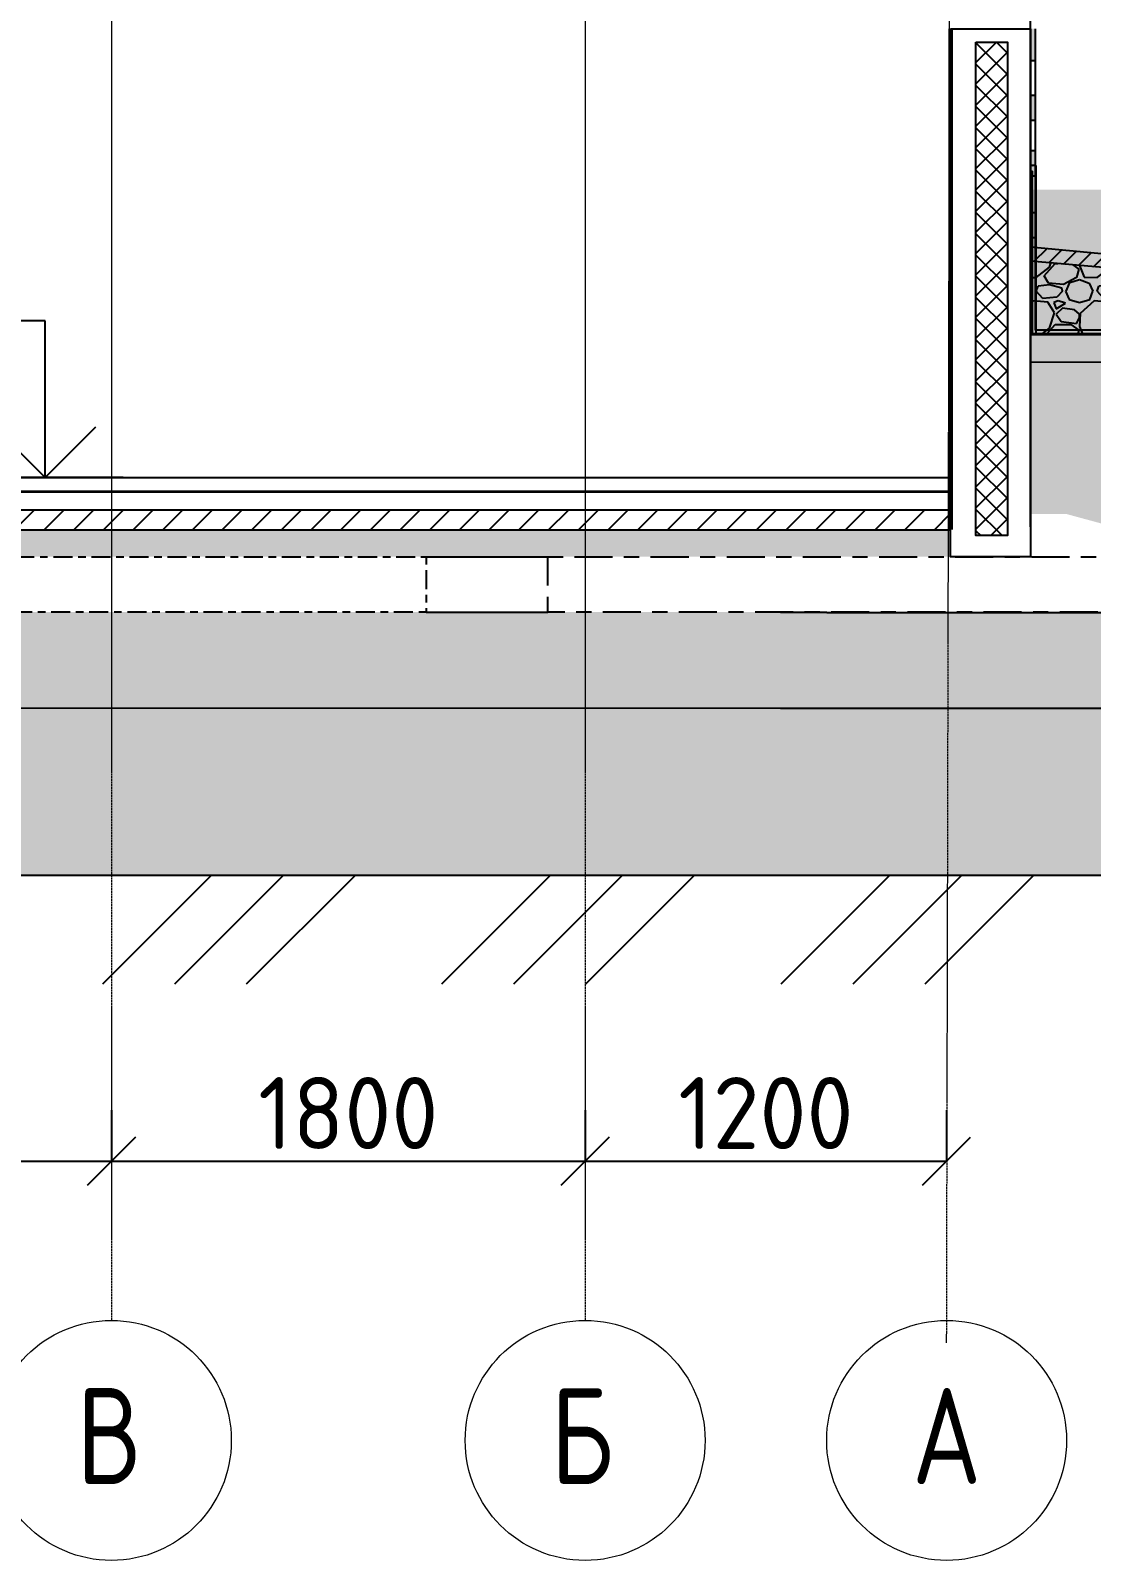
# Model space of a CAD drawing. Header units: inches. Extents: x -2431 to 214825, y 3 to 92804.
# Drawn here: x 170541 to 174963, y 5428 to 11804 of the extents above; entities that cross this region are included whole.
import ezdxf

# ---------------------------------------------------------------- set-up
doc = ezdxf.new("R2010")
doc.units = ezdxf.units.IN
doc.header["$MEASUREMENT"] = 0
doc.linetypes.add('Линия сетки', pattern=[22.224999999999994, 12.7, -3.174999999999999, 3.174999999999999, -3.174999999999999])
doc.linetypes.add('Центр', pattern=[31.749999999999996, 6.349999999999999, -4.7625, 15.875, -4.7625])
for name, color, linetype, lineweight in [('A-ANNO-DIMS', 250, 'Continuous', 9), ('S-FNDN', 250, 'Continuous', 9), ('S-GRID', 250, 'Continuous', 9), ('S-GRID-IDEN', 250, 'Continuous', 9)]:
    doc.layers.add(name, color=color, linetype=linetype, lineweight=lineweight)
doc.layers.add('Stena', color=250, linetype='Continuous')
doc.layers.add('Фундамент', color=30, linetype='Continuous')
doc.styles.add('GOST-2.304_Type-B', font='GOST_Common.ttf')
doc.dimstyles.new('ГОСТ', dxfattribs={"dimtxt": 300, "dimasz": 200, "dimexe": 0.18, "dimexo": 0.0625, "dimgap": 50, "dimtad": 1, "dimtoh": 1, "dimdec": 0, "dimzin": 0, "dimdsep": 46, "dimtxsty": 'GOST-2.304_Type-B', "dimblk": 'OBLIQUE', "dimcen": 0.09, "dimadec": 0, "dimazin": 0, "dimtfac": 1, "dimtdec": 0, "dimtofl": 0, "dimtmove": 0, "dimatfit": 3, "dimldrblk": 'NONE', "dimfxl": 1, "dimtolj": 1, "dimtzin": 0, "dimarcsym": 0})
pattern_1 = [(45, (-60038.46424435236, -16207.32905879378), (-33.67596045400933, 33.67596045400933), [])]

# ---------------------------------------------------------------- blocks, each defined once
blk = doc.blocks.new('Ось сетки - Заголовок сетки - Окружность 5 мм-117399-Уровень 3')
at = {"layer": 'S-GRID-IDEN'}
blk.add_circle((0, 0), 5.000000000000004, dxfattribs=at)
blk = doc.blocks.new('_Oblique')
at = {"color": 0, "linetype": 'ByBlock', "lineweight": -2}
blk.add_line((-0.5, -0.5), (0.5, 0.5), dxfattribs=at)
blk = doc.blocks.new('*D328')
at = {"layer": 'A-ANNO-DIMS', "color": 0, "lineweight": -2, "transparency": 16777216}
for p, q in [((168303.3306247166, 7304.181319535273), (168303.3306247166, 7091.931785179033)), ((170877.447730572, 7304.181319535215), (170877.447730572, 7091.931785179033)), ((168303.3306247166, 7092.111785179033), (170877.447730572, 7092.111785179033))]:
    blk.add_line(p, q, dxfattribs=at)
at = {"layer": 'Defpoints', "color": 0, "transparency": 16777216}
for p in [(168303.3306247166, 7304.243819535273), (170877.447730572, 7304.243819535215), (170877.447730572, 7092.111785179033)]:
    blk.add_point(p, dxfattribs=at)
at = {"layer": 'A-ANNO-DIMS', "color": 0, "lineweight": -2, "transparency": 16777216, "xscale": 200, "yscale": 200, "zscale": 200, "rotation": 180}
blk.add_blockref('_Oblique', (168303.3306247166, 7092.111785179033), dxfattribs=at)
at = {"layer": 'A-ANNO-DIMS', "color": 0, "lineweight": -2, "transparency": 16777216, "xscale": 200, "yscale": 200, "zscale": 200}
blk.add_blockref('_Oblique', (170877.447730572, 7092.111785179033), dxfattribs=at)
at = {"layer": 'A-ANNO-DIMS', "color": 0, "transparency": 16777216, "insert": (169590.3891776443, 7292.111785179033), "char_height": 300, "width": 1211.210432414089, "attachment_point": 5, "style": 'GOST-2.304_Type-B'}
blk.add_mtext('\\A1;2400', dxfattribs=at)
blk = doc.blocks.new('_None')
blk = doc.blocks.new('*D329')
at = {"layer": 'A-ANNO-DIMS', "color": 0, "lineweight": -2, "transparency": 16777216}
for p, q in [((170877.447730572, 7304.181319535215), (170877.447730572, 7091.931785179033)), ((172852.4477305719, 7304.181319535215), (172852.4477305719, 7091.931785179033)), ((170877.447730572, 7092.111785179033), (172852.4477305719, 7092.111785179033))]:
    blk.add_line(p, q, dxfattribs=at)
at = {"layer": 'Defpoints', "color": 0, "transparency": 16777216}
for p in [(170877.447730572, 7304.243819535215), (172852.4477305719, 7304.243819535215), (172852.4477305719, 7092.111785179033)]:
    blk.add_point(p, dxfattribs=at)
at = {"layer": 'A-ANNO-DIMS', "color": 0, "lineweight": -2, "transparency": 16777216, "xscale": 200, "yscale": 200, "zscale": 200, "rotation": 180}
blk.add_blockref('_Oblique', (170877.447730572, 7092.111785179033), dxfattribs=at)
at = {"layer": 'A-ANNO-DIMS', "color": 0, "lineweight": -2, "transparency": 16777216, "xscale": 200, "yscale": 200, "zscale": 200}
blk.add_blockref('_Oblique', (172852.4477305719, 7092.111785179033), dxfattribs=at)
at = {"layer": 'A-ANNO-DIMS', "color": 0, "transparency": 16777216, "insert": (171864.947730572, 7292.111785179033), "char_height": 300, "width": 1211.210432414089, "attachment_point": 5, "style": 'GOST-2.304_Type-B'}
blk.add_mtext('\\A1;1800', dxfattribs=at)
blk = doc.blocks.new('*D330')
at = {"layer": 'A-ANNO-DIMS', "color": 0, "lineweight": -2, "transparency": 16777216}
for p, q in [((172852.4477305719, 7304.181319535215), (172852.4477305719, 7091.931785179033)), ((174359.5765223055, 7304.181319535215), (174359.5765223055, 7091.931785179033)), ((172852.4477305719, 7092.111785179033), (174359.5765223055, 7092.111785179033))]:
    blk.add_line(p, q, dxfattribs=at)
at = {"layer": 'Defpoints', "color": 0, "transparency": 16777216}
for p in [(172852.4477305719, 7304.243819535215), (174359.5765223055, 7304.243819535215), (174359.5765223055, 7092.111785179033)]:
    blk.add_point(p, dxfattribs=at)
at = {"layer": 'A-ANNO-DIMS', "color": 0, "lineweight": -2, "transparency": 16777216, "xscale": 200, "yscale": 200, "zscale": 200, "rotation": 180}
blk.add_blockref('_Oblique', (172852.4477305719, 7092.111785179033), dxfattribs=at)
at = {"layer": 'A-ANNO-DIMS', "color": 0, "lineweight": -2, "transparency": 16777216, "xscale": 200, "yscale": 200, "zscale": 200}
blk.add_blockref('_Oblique', (174359.5765223055, 7092.111785179033), dxfattribs=at)
at = {"layer": 'A-ANNO-DIMS', "color": 0, "transparency": 16777216, "insert": (173606.0121264387, 7292.111785179033), "char_height": 300, "width": 1211.210432414089, "attachment_point": 5, "style": 'GOST-2.304_Type-B'}
blk.add_mtext('\\A1;1200', dxfattribs=at)
blk = doc.blocks.new('1111')
for p, q in [((0, 653.9067556001246), (-1940.37550518426, 653.9067556001246)), ((0, 0), (0, 653.9067556001246)), ((0, 0), (-211.2407811382436, 211.2407811383018)), ((0, 0), (211.2407811383018, 211.2407811383018)), ((325.9044972039119, 0), (-985.1739984043816, 0))]:
    blk.add_line(p, q)

msp = doc.modelspace()

# ---------------------------------------------------------------- hatches: boundary and pattern name
h = msp.add_hatch()
h.set_pattern_fill('AR-SAND', color=256, scale=10)
h.set_pattern_definition([(37.50000000000001, (-76036.9839342985, -15602.15720170824), (-16.00031295984046, 489.4132373293423), [0, -386.08, 0, -431.8, 0, -412.75]), (7.499999999999999, (-76036.9839342985, -15602.15720170824), (449.5232831380026, 716.8251005683543), [0, -208.28, 0, -347.98, 0, -133.35]), (327.5, (-76349.40393429852, -15602.15720170824), (790.9923702414579, 1.437184678545762), [0, -127, 0, -457.2, 0, -596.9]), (317.5, (-76349.40393429852, -15602.15720170824), (763.5564524722972, 222.9293232572163), [0, -63.5, 0, -299.72, 0, -342.9])])
h.paths.add_polyline_path([(157988.2095160137, 11140.74681734701), (156623.2861798798, 11140.74681734701), (156623.2861798798, 11024.80816093663), (156448.6415890568, 11024.80816093663), (156448.6415890568, 11051.97839059989), (155732.8838655382, 11052.46092617337), (157145.8450026707, 8283.55503050529), (175586.4570399207, 8283.55503050529), (177554.9983722448, 11140.74681734701), (176964.8391672603, 11140.74681734701), (176964.9021727812, 11047.28906908783), (176249.1444492625, 11046.80653351435), (176249.1444492625, 11019.63630385109), (176074.4998584396, 11019.63630385109), (176074.4998584396, 11140.74681734701), (174709.5765223055, 11140.74681734701), (174709.5765223055, 9788.852211441845), (174859.5765223055, 9788.852211441845), (175259.5765223055, 9680.18221732392), (175259.5765223055, 9378.307719765638), (175418.8203017236, 9378.307719765638), (175418.8203017236, 8980.241213935311), (173666.6573880654, 8980.241213935311), (159009.8537851049, 8982.13581984042), (157257.6908714467, 8982.13581984042), (157257.6908714467, 9380.202325670805), (157450.6100056869, 9380.202325670805), (157450.6100056869, 9520.749592793582), (157988.2095160137, 9629.419586911506)])
h = msp.add_hatch()
h.set_pattern_fill('ANSI31', color=256, scale=15)
h.set_pattern_definition(pattern_1)
h.paths.add_polyline_path([(174709.5765223056, 10842.64204879018), (174709.5765223056, 10902.30139123986), (176130.6919628704, 10767.14986837137), (176130.6919628704, 10717.20198261237)])
h.paths.add_polyline_path([(176130.6919628704, 10767.14986837137), (176195.6502808597, 10767.14986837137), (176195.6502808597, 10535.57496026147), (176130.6919628704, 10535.57496026147)])
h = msp.add_hatch()
h.set_pattern_fill('ANSI31', color=256, scale=15)
h.set_pattern_definition(pattern_1)
h.paths.add_polyline_path([(174709.5765223056, 10842.64204879018), (174709.5765223056, 10902.30139123986), (176130.6919628704, 10767.14986837137), (176130.6919628704, 10717.20198261237)])
h.paths.add_polyline_path([(176130.6919628704, 10767.14986837137), (176195.6502808597, 10767.14986837137), (176195.6502808597, 10535.57496026147), (176130.6919628704, 10535.57496026147)])
h = msp.add_hatch()
h.set_pattern_fill('GRAVEL', color=256, scale=10)
h.set_pattern_definition([(228.0127875, (-59855.58424435236, -15953.32905879378), (-2032.000000159581, -2285.999999858178), [34.172144, -3383.0483639565]), (184.969741, (-59878.44424435237, -15978.72905879375), (3047.99999879405, 254.0000144697924), [58.64047199999984, -5805.404889352379]), (132.5104471, (-59936.86424435236, -15983.80905879376), (2540.000001072749, -2793.999999024596), [41.348152, -4093.47227941]), (267.273689, (-60035.92424435235, -16047.30905879376), (254.0000005319725, 5079.999999973314), [53.40045199999984, -5286.643742573779]), (292.83365418, (-60038.46424435236, -16100.64905879379), (-1270.000000106341, 3047.999999955546), [52.36336999999984, -5183.98077453438]), (357.2736889999999, (-60018.14424435236, -16148.90905879374), (-5079.999999973314, 254.0000005319728), [53.40045199999984, -5286.643742573779]), (37.69424047, (-59964.80424435236, -16151.44905879378), (-3301.99999985359, -2540.000000190041), [70.61936599999999, -6991.311531424701]), (72.25532837, (-59908.92424435235, -16108.26905879378), (1778.000000477929, 5587.999999847885), [66.671952, -6600.5256601905]), (121.42956562, (-59888.60424435238, -16044.76905879378), (-2032.000000288312, 3301.999999822602), [53.5813, -5304.554569871201]), (175.2363583, (-59916.54424435238, -15999.04905879375), (2793.999999959952, -254.0000004389256), [61.17132799999984, -2997.39369499999]), (222.3974378, (-59977.50424435237, -15993.96905879374), (-3047.999999902466, -2794.000000106399), [79.107792, -7831.677251217699]), (138.81407483, (-59784.46424435236, -16049.84905879374), (-1777.999999893351, 1524.000000123918), [27.000454, -2673.0565824344]), (171.4692344, (-59804.78424435237, -16032.06905879377), (3302.000000088965, -507.9999994237343), [51.36819799999999, -5085.463899704]), (225, (-59855.58424435236, -16024.44905879378), (-3.552713678800501e-14, -254.0000000000239), [35.920934, -323.2893108428]), (203.19859051, (-59873.36424435236, -15993.96905879374), (1270.000000034609, 507.9999999109334), [19.34413199999992, -1915.062236889394]), (291.80140949, (-59891.14424435236, -16001.58905879373), (-254.0000000531496, 761.9999999822871), [27.356562, -1340.475299]), (30.96375653, (-59880.98424435235, -16026.98905879376), (762.0000000186383, 507.9999999721125), [44.43196599999984, -1436.629815290995]), (161.56505118, (-59842.88424435235, -16004.12905879377), (508.0000000132583, -253.9999999733753), [32.128714, -771.0898116828]), (16.389540334, (-60038.46424435236, -16001.58905879373), (2540.000000000015, 762.0000000000243), [45.00880000000001, -4455.882667253901]), (70.34617594, (-59995.28424435237, -15988.88905879378), (-1016.000000092931, -2793.999999967041), [37.759894, -3738.22156782]), (293.19859051, (-59842.88424435235, -15953.32905879378), (-507.9999999113262, 1270.000000035529), [38.68800999999984, -1895.718358889394]), (343.6104596700001, (-59827.64424435236, -15988.88905879378), (-2540.000000053229, 761.9999998222859), [45.00879999999984, -4455.882667253979]), (339.44395478, (-60038.46424435236, -16159.06905879377), (-1269.999999999986, 508.000000000021), [43.40351999999983, -2126.77343131059]), (294.7751406, (-59997.82424435235, -16174.30905879376), (-1270.000001511693, 2793.999999312726), [36.36721199999999, -3600.359338072]), (66.80140949, (-59840.34424435237, -16207.32905879378), (507.9999999202298, 1270.00000003193), [38.68801000000001, -1895.7183588894]), (17.35402464, (-59825.10424435238, -16171.76905879378), (-3301.999999934302, -1016.000000213246), [42.57827400000001, -4215.237598019999]), (69.44395478, (-59964.80424435236, -16207.32905879378), (-508.0000000088461, -1269.999999996463), [21.70176, -2148.4751913106]), (101.309932474, (-59855.58424435236, -16207.32905879378), (-254.00000000004, 1016.000000000037), [12.95146, -1282.1994964526]), (165.963756532, (-59858.12424435237, -16194.62905879377), (761.9999999999513, -253.9999999999865), [52.36337, -994.9054589069]), (186.00900596, (-59908.92424435235, -16181.92905879376), (2539.999999986537, 254.0000001329354), [48.52669999999983, -4804.136486333679]), (303.69006753, (-59880.98424435235, -16049.84905879374), (-254.0000000352969, 507.9999999823702), [36.632388, -879.177635968]), (353.15722659, (-59860.66424435237, -16080.32905879378), (4318.000000026568, -507.9999997739394), [63.955676, -6331.600906503099]), (60.9453959, (-59797.16424435237, -16087.94905879378), (-1016.000000027969, -1777.999999984025), [26.150824, -2588.939231811]), (90, (-59784.46424435236, -16065.08905879373), (-254, 254), [15.24, -238.76]), (120.25643716, (-59914.00424435237, -16174.30905879376), (1015.999999875717, -1778.00000007098), [35.286696, -3493.39407732]), (48.01278749999999, (-59931.78424435237, -16143.82905879378), (2032.000000167534, 2285.99999985102), [68.344288, -3348.8762199565]), (0, (-59886.06424435237, -16093.02905879373), (254, 254), [66.04, -187.96]), (325.3048465, (-59820.02424435236, -16093.02905879373), (2540.000000962153, -1777.999998625458), [40.160956, -3975.931672414]), (254.0546040999999, (-59787.00424435237, -16115.88905879378), (-253.9999999822557, -1016.000000004475), [36.98290799999999, -1812.1650038772]), (207.64597536, (-59797.16424435237, -16151.44905879378), (-4826.000000177335, -2539.999999663075), [60.21450999999983, -5961.246442293779]), (175.42607874, (-59850.50424435237, -16179.38905879378), (-3301.999999999883, 253.9999999999478), [63.702946, -6306.584645624])])
h.paths.add_polyline_path([(174709.5765223056, 10842.64204879018), (176130.6919628704, 10717.20198261237), (176130.6919628704, 10535.57496026147), (176078.821105776, 10539.89620759792), (174713.8977696421, 10539.89620759792)])
h = msp.add_hatch()
h.set_pattern_fill('ANSI31', color=256, scale=700)
h.set_pattern_definition([(45, (-165799.7734431688, -347214.5356084622), (-61.87184335382291, 61.87184335382291), [])])
h.paths.add_polyline_path([(163354.447730572, 9805.464391537826), (158338.4183899685, 9805.464391537826), (158338.3304377383, 9723.465352715808), (163354.447730572, 9723.465352715808)])
h.paths.add_polyline_path([(165053.4477305721, 9805.464391537826), (163502.447730572, 9805.464391537826), (163502.447730572, 9723.465352715808), (165053.4477305721, 9723.465352715808)])
h.paths.add_polyline_path([(168228.3306247166, 9805.464391537826), (165202.447730572, 9805.464391537826), (165202.447730572, 9723.465352715808), (168228.3306247166, 9723.465352715808)])
h.paths.add_polyline_path([(170877.447730572, 9805.464391537826), (168378.3306247166, 9805.464391537826), (168378.3306247166, 9723.465352715808), (170877.447730572, 9723.465352715808)])
h.paths.add_polyline_path([(172852.447730572, 9805.464391537826), (170877.447730572, 9805.464391537826), (170877.447730572, 9723.465352715808), (172852.447730572, 9723.465352715808)])
h.paths.add_polyline_path([(174369.2153778565, 9805.464391537826), (174267.7811835731, 9805.464391537826), (172852.447730572, 9805.464391537826), (172852.447730572, 9723.465352715808), (174369.0683279092, 9723.465352715808)])
h.paths.add_polyline_path([(174376.1126579153, 9723.465352715808), (174376.1126579153, 9805.464391537827), (174369.2153778566, 9805.464391537826), (174369.0683279092, 9723.465352715808)])
h = msp.add_hatch()
h.set_pattern_fill('DOTS', color=256, scale=700)
h.set_pattern_definition([(0, (-165799.7734431688, -347214.5356084622), (21.875, 43.75), [0, -43.75])])
h.paths.add_polyline_path([(170877.447730572, 9723.465352715808), (168378.3306247166, 9723.465352715808), (168378.3306247166, 9610.7284144382), (170877.447730572, 9610.7284144382)])
h.paths.add_polyline_path([(172852.447730572, 9723.465352715808), (170877.447730572, 9723.465352715808), (170877.447730572, 9610.7284144382), (172852.447730572, 9610.7284144382)])
h.paths.add_polyline_path([(174369.0683279092, 9723.465352715808), (172852.447730572, 9723.465352715808), (172852.447730572, 9610.7284144382), (174368.8661552853, 9610.7284144382)])
h.paths.add_polyline_path([(174376.1126579153, 9610.7284144382), (174376.1126579152, 9723.465352715808), (174369.0683279092, 9723.465352715808), (174368.8661552853, 9610.7284144382)])
h = msp.add_hatch()
h.set_pattern_fill('AR-CONC', color=256, scale=75)
h.set_pattern_definition([(49.99999999999999, (-165799.7734431688, -347214.5356084622), (537.9451369505651, -47.06410123694633), [56.25, -618.75]), (355, (-165799.7734431688, -347214.5356084622), (-104.06350020975, 564.1441002750089), [45, -495]), (100.45144446, (-165754.9446824188, -347218.4576164622), (433.881635045334, 517.0799932264721), [47.80514399999996, -525.8565839999994]), (46.18420000000001, (-165799.7734431688, -347064.5356084622), (800.4309980036793, -124.1394605948074), [84.375, -928.125]), (96.63563549, (-165733.0708844188, -347074.8805887122), (700.9964592556713, 730.5889505809129), [71.7077565, -788.7853199999998]), (351.1841639899999, (-165799.7734431688, -347064.5356084622), (700.9964587910798, 730.5889502024926), [67.5, -742.5000007499999]), (21, (-165724.7734431688, -347102.0356084622), (447.6802890888462, -301.9641679990041), [56.25, -618.75]), (326.0000000000001, (-165724.7734431688, -347102.0356084622), (182.4864989411863, 543.8625337851397), [45, -495]), (71.45144474, (-165687.4667526688, -347127.1992889622), (630.1667825474783, 241.8983646047654), [47.8051425, -525.856584]), (37.50000000000001, (-165799.7734431688, -347214.5356084622), (9.119891487968001, 249.6703903734836), [0, -488.9999999999999, 0, -502.5, 0, -496.875]), (7.499999999999999, (-165799.7734431688, -347214.5356084622), (197.3021530816115, 295.8087839117702), [0, -286.5, 0, -477.75, 0, -189.375]), (327.5, (-165967.0234431688, -347214.5356084622), (400.3668271293068, -16.91615380078482), [0, -187.5, 0, -585, 0, -776.25]), (317.5, (-166042.0234431688, -347214.5356084622), (437.3896270067897, 75.07873674923829), [0, -243.75, 0, -388.5, 0, -551.25])])
h.paths.add_polyline_path([(163427.447730572, 9380.202325670805), (158850.6100056869, 9380.202325670805), (158850.6100056869, 9367.555947061628), (158242.8999950622, 9367.555947062036), (158242.8999950622, 8982.135819840187), (163427.447730572, 8982.135819840187)])
h.paths.add_polyline_path([(158242.8999950622, 9367.555947062036), (157450.6100056869, 9367.555947062618), (157450.6100056869, 9380.202325670805), (157257.6908714467, 9380.202325670805), (157257.6908714467, 8982.135819840187), (158242.8999950622, 8982.135819840187)])
h.paths.add_polyline_path([(163427.447730572, 9380.192774278694), (164426.4477305721, 9380.20232566743), (163429.2598659154, 9380.202325667895), (163429.2598659154, 8982.135819840187), (164178.4944604203, 8982.13581984042), (163427.447730572, 8982.14537123224)], flags=17)
h.paths.add_polyline_path([(175418.8203017236, 9380.202325670805), (169003.3306247166, 9380.202325670805), (169003.3306247166, 9367.555947060639), (167603.3306247166, 9367.555947061628), (167603.3306247166, 9380.202325669816), (167410.4114904765, 9380.202325669816), (165826.0929172433, 9380.20232566999), (165826.0928061854, 9380.164184279798), (164426.4477305721, 9380.20232566743), (164178.4944604203, 9380.202325670805), (164127.447730572, 9380.202325670281), (163427.447730572, 9380.20232567034), (163427.447730572, 8982.135819840187), (164178.4944604203, 8982.13581984042), (165944.579389114, 8982.13581984042), (175418.8203017236, 8980.241213935311)])
h.paths.add_polyline_path([(175418.8203017236, 9380.202325670805), (175418.8203017236, 9379.954529790266), (175418.8203017236, 8980.48900981585), (173666.6573880654, 8980.241213935311), (175418.8203017236, 8980.241213935311)], flags=17)
at = {"layer": 'Фундамент'}
h = msp.add_hatch(color=256, dxfattribs=at)
h.dxf.hatch_style = 1
h.paths.add_polyline_path([(174729.5765223055, 11811.36464429955), (174709.5765223055, 11811.36464429955), (174709.5765223055, 11678.34898453316), (174729.5765223055, 11678.34898453316)])
h.paths.add_polyline_path([(174729.5765223055, 11532.75150749984), (174709.5765223055, 11532.75150749984), (174709.5765223055, 11429.14320094645), (174729.5765223055, 11429.14320094645)])
h.paths.add_polyline_path([(174729.5765223055, 11302.23669716972), (174709.5765223055, 11302.23669716972), (174709.5765223055, 11241.06708967045), (174729.5765223055, 11241.68919272947)])
h.paths.add_polyline_path([(174729.5765223055, 11241.68919272947), (174709.5765223055, 11241.06708967045), (174709.5765223055, 10539.79951439443), (174710.6423081788, 11217.99518366688), (174717.9236208163, 11217.99518366688), (174717.9236208163, 11197.26391131486), (174729.5765223055, 11197.24559875648)])
h.paths.add_polyline_path([(174729.5765223055, 11043.97376887128), (174717.9236208163, 11043.97376887128), (174717.9236208163, 10939.63743802044), (174729.5765223055, 10939.63743802044)], flags=17)
h.paths.add_polyline_path([(174717.9236208163, 10966.06241930788), (174710.2463953274, 10966.06241930788), (174710.2048684155, 10939.63743802044), (174717.9236208163, 10939.63743802044)], flags=17)
h.paths.add_polyline_path([(174717.9236208163, 11043.97376887128), (174710.3688331716, 11043.97376887128), (174710.2463953274, 10966.06241930788), (174717.9236208163, 10966.06241930788)], flags=17)
h = msp.add_hatch(dxfattribs=at)
h.set_pattern_fill('ANSI37', color=256, scale=500)
h.set_pattern_definition([(45, (0, 0), (-44.19417382415922, 44.19417382415922), []), (135, (0, 0), (-44.19417382415922, -44.19417382415921), [])])
h.paths.add_polyline_path([(174613.4429221578, 11755.99288943521), (174481.8409162932, 11755.99288943521), (174481.8409162932, 9699.126707611897), (174613.4429221578, 9699.126707611897)])

# ---------------------------------------------------------------- linework, layer by layer
for p, q in [((174732.825600274, 11241.79025579663), (174709.5765223056, 11241.06708967045)), ((174732.825600274, 10539.8027876672), (174732.825600274, 11241.79025579663)), ((174709.5765223055, 10902.30139123986), (176130.6919628704, 10767.14986837137)), ((174709.5765223055, 10902.30139123986), (176130.6919628704, 10767.14986837137)), ((176130.6919628704, 10717.20198261237), (174709.5765223056, 10842.64204879018)), ((176130.6919628704, 10717.20198261237), (174709.5765223056, 10842.64204879018)), ((170600.9498188091, 9940.746817347012), (170600.9498188091, 9994.653572947136)), ((170926.8543160129, 9940.746817347012), (174370.9933646134, 9940.654855272907)), ((174709.5765223055, 9737.123020343366), (174709.5765223055, 9887.123020343366)), ((174709.5765223055, 9737.123020343366), (174709.5765223055, 9887.123020343366)), ((174370.9896433761, 9805.464391537826), (158338.4183899685, 9805.464391537826)), ((158338.3304377383, 9723.465352715808), (174376.1126579153, 9723.465352715808)), ((174709.5765223055, 9737.123020343366), (174709.5765223055, 9610.7284144382)), ((172190.2265568312, 9610.7284144382), (172696.7265568312, 9610.7284144382)), ((172190.2265568312, 9380.202325670805), (172696.7265568312, 9380.202325670805)), ((173859.5765223055, 9378.307719765638), (173666.6573880654, 9378.307719765638)), ((173859.5765223055, 9378.307719765638), (173666.6573880654, 9378.307719765638)), ((159009.8537851049, 8982.13581984042), (173666.6573880654, 8980.241213935311)), ((159009.8537851049, 8982.13581984042), (173666.6573880654, 8980.241213935311)), ((173666.6573880654, 8980.241213935311), (175418.8203017236, 8980.241213935311)), ((173666.6573880654, 8980.241213935311), (175418.8203017236, 8980.241213935311))]:
    msp.add_line(p, q)
at = {"linetype": 'Continuous'}
for p, q in [((170841.3018555901, 7830.38573323132), (171294.471152864, 8283.55503050529)), ((170841.3018555901, 7830.38573323132), (171294.471152864, 8283.55503050529)), ((171141.3018555901, 7830.38573323132), (171594.471152864, 8283.555030505231)), ((171141.3018555901, 7830.38573323132), (171594.471152864, 8283.555030505231)), ((171441.30185559, 7830.385733231262), (171894.471152864, 8283.55503050529)), ((171441.30185559, 7830.385733231262), (171894.471152864, 8283.55503050529)), ((172255.5154179631, 7830.385733231262), (172708.6847152371, 8283.55503050529)), ((172255.5154179631, 7830.385733231262), (172708.6847152371, 8283.55503050529)), ((172555.5154179631, 7830.385733231262), (173008.6847152372, 8283.55503050529)), ((172555.5154179631, 7830.385733231262), (173008.6847152372, 8283.55503050529)), ((172855.5154179631, 7830.385733231262), (173308.6847152372, 8283.55503050529)), ((172855.5154179631, 7830.385733231262), (173308.6847152372, 8283.55503050529)), ((173669.7289803362, 7830.385733231262), (174122.8982776102, 8283.55503050529)), ((173669.7289803362, 7830.385733231262), (174122.8982776102, 8283.55503050529)), ((173969.7289803362, 7830.385733231262), (174422.8982776102, 8283.55503050529)), ((173969.7289803362, 7830.385733231262), (174422.8982776102, 8283.55503050529)), ((174269.7289803362, 7830.385733231262), (174722.8982776102, 8283.55503050529)), ((174269.7289803362, 7830.385733231262), (174722.8982776102, 8283.55503050529))]:
    msp.add_line(p, q, dxfattribs=at)
for points in [[(155687.8319432678, 10540.74681734701), (157145.8450026707, 8283.55503050529), (175586.4570399207, 8283.55503050529), (177554.9983722448, 10540.74681734701)], [(155687.8319432678, 10540.74681734701), (157145.8450026707, 8283.55503050529), (175586.4570399207, 8283.55503050529), (177554.9983722448, 10540.74681734701)], [(181437.9861724098, 10540.74681734701), (174709.5765223055, 10539.79951439443)], [(181437.9861724098, 10540.74681734701), (174709.5765223055, 10539.79951439443)], [(168376.3306247166, 9940.74681734707), (174370.9933646134, 9940.654855272907)]]:
    msp.add_lwpolyline(points)
at = {"const_width": 10}
msp.add_lwpolyline([(174370.9896433761, 9882.041599130898), (158338.2095160137, 9882.041599130898)], dxfattribs=at)
at = {"linetype": 'Центр', "ltscale": 5}
msp.add_lwpolyline([(169468.6403350319, 9610.7284144382), (172190.2265568312, 9610.7284144382), (172190.2265568312, 9380.202325670805), (169468.6403350319, 9380.202325670805)], close=True, dxfattribs=at)
at = {"linetype": 'Центр', "ltscale": 10}
msp.add_lwpolyline([(172696.7265568312, 9610.7284144382), (175418.3127786304, 9610.7284144382), (175418.3127786304, 9380.202325670805), (172696.7265568312, 9380.202325670805)], close=True, dxfattribs=at)
at = {"layer": 'S-FNDN', "lineweight": 25}
for p, q in [((174709.5765223055, 11241.0670896704), (174709.5765223055, 11890.74681734701)), ((174709.5765223055, 11241.0670896704), (174709.5765223055, 11890.74681734701)), ((174709.5765223055, 9735.2284144382), (174709.5765223056, 11217.99518366688)), ((174709.5765223055, 9735.2284144382), (174709.5765223056, 11217.99518366688))]:
    msp.add_line(p, q, dxfattribs=at)
at = {"layer": 'S-GRID', "linetype": 'Линия сетки', "ltscale": 0.5}
for p, q in [((170877.4477305722, 42486.79996381543), (170877.447730572, 6427.631247434503)), ((172852.4477305721, 42486.79996381543), (172852.447730572, 6427.631247434445)), ((174359.5765223055, 6334.383631813776), (174439.5765223055, 42440.74681734713))]:
    msp.add_line(p, q, dxfattribs=at)
at = {"layer": 'Stena'}
for p, q in [((174717.9236208163, 11240.46596062282), (174709.5765223056, 11241.06708967045)), ((174717.9236208163, 11240.46596062282), (174709.5765223056, 11241.06708967045)), ((174710.6423081788, 11217.99518366688), (174709.5765223055, 10539.79951439443)), ((174710.6423081788, 11217.99518366688), (174709.5765223055, 10539.79951439443)), ((174710.5768993326, 11176.37331817561), (174717.9236208163, 11176.37331817561)), ((174710.5768993326, 11176.37331817561), (174717.9236208163, 11176.37331817561)), ((174710.6423081788, 11217.99518366688), (174717.9236208163, 11217.99518366688)), ((174710.6423081788, 11217.99518366688), (174717.9236208163, 11217.99518366688)), ((174717.9236208163, 10540.74681734701), (174717.9236208163, 11217.99518366688)), ((174710.4924545703, 11122.63825423527), (174717.9236208163, 11122.63825423527)), ((174710.4924545703, 11122.63825423527), (174717.9236208163, 11122.63825423527)), ((174710.3992235485, 11063.31219552207), (174717.9236208163, 11063.31219552207)), ((174710.3992235485, 11063.31219552207), (174717.9236208163, 11063.31219552207)), ((174710.1545395508, 10907.61147580179), (174717.9236208163, 10907.61147580179)), ((174710.1545395508, 10907.61147580179), (174717.9236208163, 10907.61147580179)), ((174710.2463953274, 10966.06241930788), (174717.9236208163, 10966.06241930788)), ((174710.2463953274, 10966.06241930788), (174717.9236208163, 10966.06241930788)), ((174710.0127155288, 10817.36404439044), (174717.9236208163, 10817.36404439044)), ((174710.0127155288, 10817.36404439044), (174717.9236208163, 10817.36404439044)), ((174709.9312199292, 10765.50563255919), (174717.9236208163, 10765.50563255919)), ((174709.9312199292, 10765.50563255919), (174717.9236208163, 10765.50563255919)), ((174709.5765223055, 10696.76305500459), (174717.9236208163, 10696.76305500459)), ((174709.5765223055, 10696.76305500459), (174717.9236208163, 10696.76305500459)), ((174709.7506771717, 10650.62015760533), (174717.9236208163, 10650.62015760533)), ((174709.7506771717, 10650.62015760533), (174717.9236208163, 10650.62015760533)), ((174709.5765223055, 10592.99726535409), (174717.9236208163, 10592.99726535409)), ((174709.5765223055, 10592.99726535409), (174717.9236208163, 10592.99726535409)), ((174709.5765223056, 10422.74391141016), (176074.4998584396, 10419.63630385109)), ((173859.5765223055, 9378.307719765638), (175259.5765223055, 9378.307719765638)), ((173859.5765223055, 9378.307719765638), (175259.5765223055, 9378.307719765638))]:
    msp.add_line(p, q, dxfattribs=at)
at = {"layer": 'Фундамент'}
for p, q in [((174729.5765223055, 11678.34898453316), (174709.5765223055, 11678.34898453316)), ((174729.5765223055, 11532.75150749984), (174709.5765223055, 11532.75150749984)), ((174729.5765223055, 11429.14320094645), (174709.5765223055, 11429.14320094645)), ((174729.5765223055, 11302.23669716972), (174709.5765223055, 11302.23669716972)), ((174729.5765223055, 11197.24559875648), (174710.6097470046, 11197.27540508243)), ((174729.5765223055, 11043.97376887128), (174710.3688331716, 11043.97376887128)), ((174729.5765223055, 10939.63743802044), (174710.2048684155, 10939.63743802044))]:
    msp.add_line(p, q, dxfattribs=at)
at = {"layer": 'Фундамент', "const_width": 20}
msp.add_lwpolyline([(174376.1126579153, 9723.465352715808), (174376.1126579153, 11811.36464429955)], dxfattribs=at)
at = {"layer": 'Фундамент'}
for points in [[(174376.1126579153, 11811.36464429955), (174709.5765223055, 11811.36464429955), (174709.5765223055, 9610.7284144382), (174376.1126579153, 9610.7284144382)], [(174481.8409162932, 11755.99288943521), (174613.4429221578, 11755.99288943521), (174613.4429221578, 9699.126707611897), (174481.8409162932, 9699.126707611897)]]:
    msp.add_lwpolyline(points, close=True, dxfattribs=at)
for points in [[(176074.4998584396, 10535.57496026147), (174709.5765223055, 10535.57496026147), (174709.5765223055, 11811.36464429955)], [(176074.4998584396, 10555.57496026147), (174729.5765223055, 10555.57496026147), (174729.5765223055, 11811.36464429955)]]:
    msp.add_lwpolyline(points, dxfattribs=at)

# ---------------------------------------------------------------- block references
msp.add_blockref('1111', (170600.9498188091, 9940.746817347012))
at = {"layer": 'S-GRID-IDEN', "xscale": 99.99999999999993, "yscale": 99.99999999999993, "zscale": 99.99999999999993, "rotation": 179.9999999999998}
for p in [(170877.447730572, 5927.631247434503), (172852.447730572, 5927.631247434503), (174359.5765223055, 5927.631247434503)]:
    msp.add_blockref('Ось сетки - Заголовок сетки - Окружность 5 мм-117399-Уровень 3', p, dxfattribs=at)

# ---------------------------------------------------------------- texts
at = {"layer": 'S-GRID-IDEN', "char_height": 400, "width": 432.9112499999995, "attachment_point": 1, "style": 'GOST-2.304_Type-B'}
for s, insert in [('{\\fГОСТ тип А|b0|i0|c204|p34;В}', (170732.7433412503, 6146.362863414135)), ('{\\fГОСТ тип А|b0|i0|c204|p34;Б}', (172707.7433412503, 6146.362863414135)), ('{\\fГОСТ тип А|b0|i0|c204|p34;А}', (174214.8721329839, 6146.362863414135))]:
    msp.add_mtext(s, dxfattribs=dict(at, insert=insert))

# ---------------------------------------------------------------- dimensions: what is measured, and where the dimension line sits
at = {"layer": 'A-ANNO-DIMS'}
for base, p1, p2, text, picture, middle in [((170877.447730572, 7092.111785179033), (168303.3306247166, 7304.243819535273), (170877.447730572, 7304.243819535215), '2400', '*D328', (169590.3891776443, 7292.111785179033)), ((172852.4477305719, 7092.111785179033), (170877.447730572, 7304.243819535215), (172852.4477305719, 7304.243819535215), '1800', '*D329', (171864.947730572, 7292.111785179033)), ((174359.5765223055, 7092.111785179033), (172852.4477305719, 7304.243819535215), (174359.5765223055, 7304.243819535215), '1200', '*D330', (173606.0121264387, 7292.111785179033))]:
    dim = msp.add_linear_dim(base=base, p1=p1, p2=p2, text=text, dimstyle='ГОСТ', dxfattribs=at)
    dim.commit()
    dim.dimension.update_dxf_attribs({"geometry": picture, "text_midpoint": middle})

doc.saveas('drawing.dxf')
